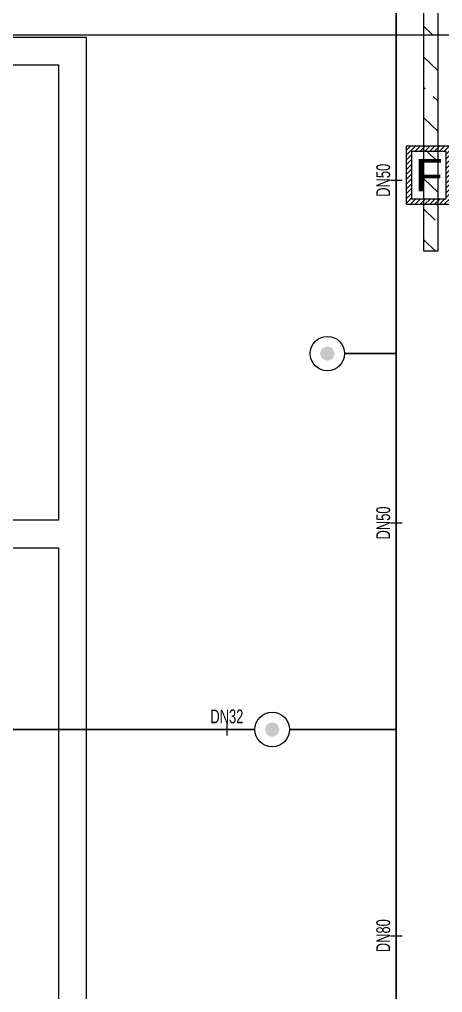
# Model space of a CAD drawing. Header units: millimetres. Extents: x -379292 to 1221486, y 92049 to 447512.
# Drawn here: x -170087 to -167020, y 210694 to 217748 of the extents above; entities that cross this region are included whole.
import ezdxf
from ezdxf.enums import TextEntityAlignment as Align

# ---------------------------------------------------------------- set-up
doc = ezdxf.new("R2010")
doc.units = ezdxf.units.MM
for name, color, linetype in [('-M-YNGN-BORUID', 7, 'Continuous'), ('-M-YNGN-BORUUZUN', 7, 'Continuous'), ('-M-YNGN-BORUYUK', 7, 'Continuous'), ('-M-YNGN-SPR-YUK', 7, 'Continuous'), ('-M-YNGN-ZON4-CAP-', 7, 'Continuous'), ('-M-YNGN-ZON4-SPR-', 7, 'Continuous'), ('05_WALL', 3, 'Continuous'), ('08_FIRE ALARM BUTTON', 4, 'Continuous'), ('AIRONN ZONLAMA', 4, 'Continuous'), ('E_CT_ZA', 6, 'Continuous')]:
    doc.layers.add(name, color=color, linetype=linetype)
doc.layers.add('-M-YNGN-SPR-CAPCIZGI', color=188, linetype='Continuous', plot=False)
doc.layers.add('-M-YNGN-ZON4', color=3, linetype='SP', lineweight=30)
doc.layers.add('08_DEDECTOR', color=3, linetype='Continuous', lineweight=9)
doc.styles.add('CIZGI', font='tahoma.ttf', dxfattribs={"width": 0.8, "oblique": 20})
doc.styles.add('HCAD', font='HCAD.SHX', dxfattribs={"width": 0.8, "height": 0.2})
doc.styles.add('PIPESIZE', font='hcad.shx', dxfattribs={"width": 0.8})
doc.styles.add('SPR-NOT', font='romans.shx')
doc.styles.get("Standard").update_dxf_attribs({"font": 'segoeuil.ttf'})
doc.styles.add('YAZI-2.5', font='arial.ttf', dxfattribs={"height": 2.5})
doc.linetypes.add('SP', pattern='A,2,-0.1,["SP",CIZGI,S=0.14,R=0.2,X=0,Y=-0.07],-0.255', length=2.355)

# ---------------------------------------------------------------- blocks, each defined once
blk = doc.blocks.new('OtoParkBodrumKatMimari')
at = {"layer": '05_WALL', "color": 8, "flags": 128}
for points in [[(71300, 116100), (71300, 116800), (76750, 116800), (76750, 106800), (71300, 106800), (71300, 107500)], [(71500, 116100), (71500, 116600), (76550, 116600), (76550, 113300), (71500, 113300)], [(71500, 113100), (76550, 113100), (76550, 107000), (71500, 107000), (71500, 107500)]]:
    blk.add_lwpolyline(points, dxfattribs=at)
blk = doc.blocks.new('SPRKL100')
at = {"layer": '-M-YNGN-SPR-CAPCIZGI'}
blk.add_line((0, 0.431), (0, -0.431), dxfattribs=at)
at = {"layer": '-M-YNGN-BORUID', "color": 0, "style": 'HCAD', "width": 0.8, "flags": 1}
blk.add_attdef('DIC', text='', height=0.4, dxfattribs=at).set_placement((0, -1.693), align=Align.CENTER)
at = {"layer": '-M-YNGN-BORUUZUN', "color": 0, "style": 'HCAD', "width": 0.7}
blk.add_attdef('BOY', text='', height=0.8, dxfattribs=at).set_placement((0, -1.08), align=Align.CENTER)
at = {"layer": '-M-YNGN-BORUYUK', "color": 6, "style": 'PIPESIZE', "width": 0.8}
blk.add_attdef('YUK', text='', height=0.5, dxfattribs=at).set_placement((0, 1.866), align=Align.CENTER)
at = {"color": 0, "style": 'PIPESIZE', "width": 0.7}
blk.add_attdef('CAP', text='', height=1, dxfattribs=at).set_placement((0, 0.45), align=Align.CENTER)
blk = doc.blocks.new('SP-C-UP-12')
at = {"ltscale": 10}
blk.add_line((0, 0), (0, 0), dxfattribs=at)
at = {"color": 1, "linetype": 'Continuous'}
blk.add_circle((0, 0), 12.5, dxfattribs=at)
at = {"ltscale": 10}
for points in [[(-5.37, 0), (-3.8, 3.8), (-3.8, -3.8), (0, 5.37)], [(-3.8, -3.8), (0, 5.37), (0, -5.37), (3.8, 3.8)], [(0, -5.37), (3.8, 3.8), (3.8, -3.8), (5.37, 0)]]:
    blk.add_solid(points, dxfattribs=at)
at = {"layer": '-M-YNGN-SPR-YUK', "style": 'SPR-NOT', "width": 0.5, "flags": 9}
for tag, p in [('YUK', (0, 17.77)), ('CAP', (0, 14.42)), ('TIP', (0.2, 10.78))]:
    blk.add_attdef(tag, text='', height=2.5, dxfattribs=at).set_placement(p, align=Align.MIDDLE_CENTER)
blk = doc.blocks.new('A$C69E781E7')
at = {"layer": '-M-YNGN-ZON4', "ltscale": 500}
for p, q in [((-6030.9, -7485.08), (-6030.9, -2137.58)), ((-6068.4, -2937.58), (-6030.9, -2937.58)), ((-6133.4, -3210.08), (-6368.4, -3210.08)), ((-6108.4, -3210.08), (-6030.9, -3210.08))]:
    blk.add_line(p, q, dxfattribs=at)
at = {"layer": '-M-YNGN-ZON4-CAP-'}
ref = blk.add_blockref('SPRKL100', (-6030.9, -2811.96), dxfattribs=dict(at, xscale=10.00000000000001, yscale=10.00000000000001, zscale=10.00000000000001, rotation=90))
ref.add_attrib('CAP', 'DN50', dxfattribs={"layer": '0', "color": 0, "height": 10, "rotation": 90, "style": 'PIPESIZE', "width": 0.7}).set_placement((-6035.4, -2811.96), align=Align.CENTER)
ref = blk.add_blockref('SPRKL100', (-6030.9, -3060.38), dxfattribs=dict(at, xscale=10.00000000000001, yscale=10.00000000000001, zscale=10.00000000000001, rotation=90))
ref.add_attrib('CAP', 'DN50', dxfattribs={"layer": '0', "color": 0, "height": 10, "rotation": 90, "style": 'PIPESIZE', "width": 0.7}).set_placement((-6035.4, -3060.38), align=Align.CENTER)
ref = blk.add_blockref('SPRKL100', (-6153.77, -3210.08), dxfattribs=dict(at, xscale=10, yscale=10, zscale=10))
ref.add_attrib('CAP', 'DN32', dxfattribs={"layer": '0', "color": 0, "height": 10, "style": 'PIPESIZE', "width": 0.7}).set_placement((-6153.77, -3205.58), align=Align.CENTER)
ref = blk.add_blockref('SPRKL100', (-6030.9, -3359.54), dxfattribs=dict(at, xscale=10.00000000000001, yscale=10.00000000000001, zscale=10.00000000000001, rotation=90))
ref.add_attrib('CAP', 'DN80', dxfattribs={"layer": '0', "color": 0, "height": 10, "rotation": 90, "style": 'PIPESIZE', "width": 0.7}).set_placement((-6035.4, -3359.54), align=Align.CENTER)
at = {"layer": '-M-YNGN-ZON4-SPR-'}
for p in [(-6080.9, -2937.58), (-6120.9, -3210.08)]:
    blk.add_blockref('SP-C-UP-12', p, dxfattribs=at)
blk = doc.blocks.new('*U823')
h = blk.add_hatch()
h.set_pattern_fill('ANSI33', color=0, scale=50, angle=1, style=0)
h.paths.add_polyline_path([(-3908.8, 100), (281, 100), (281, 0), (-3908.8, 0)])
at = {"color": 0}
blk.add_lwpolyline([(-3908.8, 100), (281, 100), (281, 0), (-3908.8, 0)], close=True, dxfattribs=at)
at = {"ltscale": 25, "flags": 1}
for tag, p in [('YUKSEKLIK', (-228.6, -148.7)), ('KALINLIK', (-228.6, -213.3))]:
    blk.add_attdef(tag, p, '', height=50, dxfattribs=at)
blk = doc.blocks.new('YIB ORT')
at = {"layer": '08_FIRE ALARM BUTTON'}
h = blk.add_hatch(dxfattribs=at)
h.set_pattern_fill('ANSI31', color=1, scale=3.125)
h.paths.add_polyline_path([(65.625, 168.75), (-65.625, 168.75), (-65.625, 84.375), (-50, 84.375), (-50, 153.125), (50, 153.125), (50, 15.625), (-50, 15.625), (-50, 84.375), (-65.625, 84.375), (-65.625, 0), (65.625, 0)])
for points in [[(-65.625, 168.75), (-65.625, 0), (65.625, 0), (65.625, 168.75)], [(-50, 153.125), (-50, 15.625), (50, 15.625), (50, 153.125)]]:
    blk.add_lwpolyline(points, close=True, dxfattribs=at)
at = {"layer": '08_FIRE ALARM BUTTON', "color": 3, "style": 'YAZI-2.5'}
blk.add_text('F', height=93.75, dxfattribs=at).set_placement((0, 84.375), align=Align.MIDDLE_CENTER)

msp = doc.modelspace()

# ---------------------------------------------------------------- block references
at = {"color": 8}
msp.add_blockref('OtoParkBodrumKatMimari', (-246354.8, 100818.8), dxfattribs=at)

# ---------------------------------------------------------------- next in the draw order: linework, layer by layer
at = {"layer": 'AIRONN ZONLAMA', "ltscale": 25}
msp.add_lwpolyline([(-166954.6, 278134.6), (-166904.6, 217634.6), (-175954.6, 217634.6), (-175954.6, 200934.6), (-233504.6, 200884.6), (-233504.6, 208934.6)], dxfattribs=at)

# ---------------------------------------------------------------- next in the draw order: block references
at = {"layer": '-M-YNGN-ZON4', "ltscale": 25, "xscale": 10, "yscale": 10, "zscale": 10}
msp.add_blockref('A$C69E781E7', (-107045.9, 244701.5), dxfattribs=at)
at = {"layer": '08_DEDECTOR', "xscale": 2.5, "yscale": 2.5, "zscale": 2.5}
msp.add_blockref('YIB ORT', (-167118.9, 216407.8), dxfattribs=at)
at = {"layer": 'E_CT_ZA', "color": 112, "rotation": 90}
msp.add_blockref('*U823', (-167054.8, 219977.5), dxfattribs=at)

doc.saveas('drawing.dxf')
